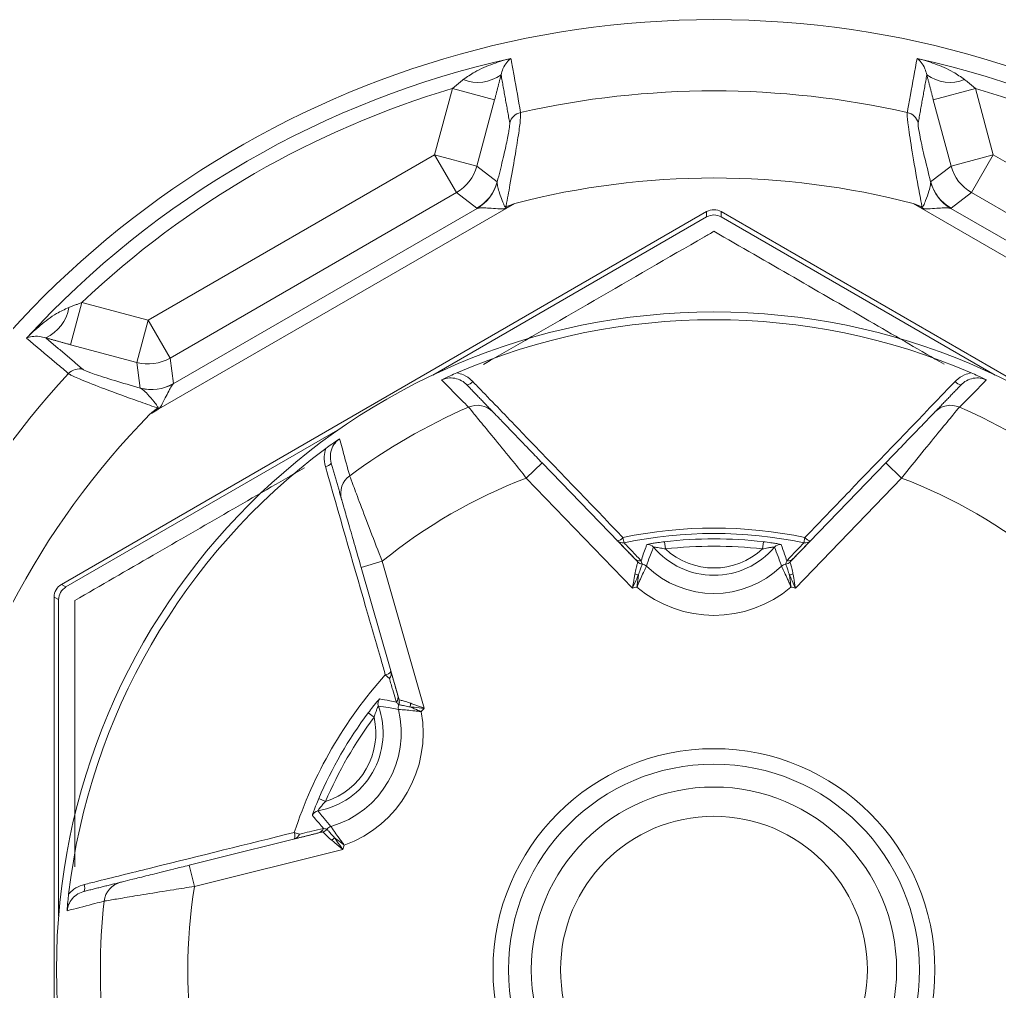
# Model space of a CAD drawing. Extents: x 16.7 to 113.1, y 4.5 to 84.5.
# Drawn here: x 106.497 to 107.168, y 35.192 to 35.856 of the extents above; entities that cross this region are included whole.
import ezdxf

# ---------------------------------------------------------------- set-up
doc = ezdxf.new("R2010")
doc.units = 0
doc.header["$MEASUREMENT"] = 0
doc.linetypes.add('SLD-SOLID', pattern=[0])
doc.layers.add('OBJECT', color=7, linetype='CONTINUOUS')

msp = doc.modelspace()

# ---------------------------------------------------------------- linework, layer by layer
at = {"layer": 'OBJECT', "linetype": 'SLD-SOLID', "lineweight": 15}
for p, q in [((106.7815, 35.76405), (106.79363, 35.80932)), ((106.82257, 35.80157), (106.79363, 35.80932)), ((107.15176, 35.80932), (107.12282, 35.80157)), ((107.15176, 35.80932), (107.16389, 35.76405)), ((106.82257, 35.80157), (106.81044, 35.7563)), ((107.13495, 35.7563), (107.12282, 35.80157)), ((106.7815, 35.76405), (106.58542, 35.65084)), ((106.81044, 35.7563), (106.7815, 35.76405)), ((106.79648, 35.73811), (106.7815, 35.76405)), ((107.16389, 35.76405), (107.13495, 35.7563)), ((107.16389, 35.76405), (107.14891, 35.73811)), ((107.35997, 35.65084), (107.16389, 35.76405)), ((106.81044, 35.7563), (106.82441, 35.74558)), ((107.12097, 35.74558), (107.13495, 35.7563)), ((106.6004, 35.6249), (106.79648, 35.73811)), ((106.81045, 35.72738), (106.79648, 35.73811)), ((107.14891, 35.73811), (107.13493, 35.72738)), ((107.14891, 35.73811), (107.34499, 35.6249)), ((106.83633, 35.7307), (106.58689, 35.58668)), ((107.3585, 35.58668), (107.10906, 35.7307)), ((106.96769, 35.7251), (106.52605, 35.47012)), ((106.60267, 35.60733), (106.81056, 35.72735)), ((106.83029, 35.72838), (106.83063, 35.72761)), ((106.96769, 35.72148), (106.96769, 35.7251)), ((107.41934, 35.47012), (106.97769, 35.7251)), ((106.97769, 35.7251), (106.97769, 35.72148)), ((107.11475, 35.72761), (107.1151, 35.72838)), ((107.13483, 35.72735), (107.34271, 35.60733)), ((106.96769, 35.72148), (106.78024, 35.61325)), ((107.16515, 35.61325), (106.97769, 35.72148)), ((106.54015, 35.66297), (106.53239, 35.63404)), ((106.54015, 35.66297), (106.58542, 35.65084)), ((106.58542, 35.65084), (106.57766, 35.62191)), ((106.58542, 35.65084), (106.6004, 35.6249)), ((106.57766, 35.62191), (106.53239, 35.63404)), ((106.57996, 35.60444), (106.57766, 35.62191)), ((106.6004, 35.6249), (106.6027, 35.60744)), ((106.59241, 35.59007), (106.59192, 35.59076)), ((106.71665, 35.57654), (106.52919, 35.46831)), ((106.84427, 35.54284), (106.85506, 35.55326)), ((106.85506, 35.55326), (106.92053, 35.48547)), ((107.02486, 35.48547), (107.09032, 35.55326)), ((107.10111, 35.54284), (107.09032, 35.55326)), ((106.91694, 35.4676), (106.84427, 35.54284)), ((107.10111, 35.54284), (107.02845, 35.4676)), ((106.91117, 35.49854), (106.91041, 35.50216)), ((107.03422, 35.49854), (107.03498, 35.50216)), ((106.93884, 35.49928), (106.93941, 35.49432)), ((107.00598, 35.49432), (107.00655, 35.49928)), ((106.7456, 35.48588), (106.73118, 35.48174)), ((106.75716, 35.39115), (106.73118, 35.48174)), ((106.7456, 35.48588), (106.77444, 35.38533)), ((106.52605, 35.47012), (106.52919, 35.46831)), ((106.52105, 35.46146), (106.52105, 34.9515)), ((106.52419, 35.45965), (106.52105, 35.46146)), ((106.52419, 35.45965), (106.52419, 35.24319)), ((106.75052, 35.40579), (106.74777, 35.40826)), ((106.74006, 35.37922), (106.73605, 35.3822)), ((106.70219, 35.32356), (106.70677, 35.32158)), ((106.61355, 35.278), (106.705, 35.3008)), ((106.689, 35.29923), (106.68548, 35.30038)), ((106.71868, 35.28875), (106.61718, 35.26345)), ((106.61718, 35.26345), (106.61355, 35.278))]:
    msp.add_line(p, q, dxfattribs=at)
for radius in [0.45, 0.15121, 0.14061, 0.125, 0.105]:
    msp.add_circle((106.97269, 35.20648), radius, dxfattribs=at)
for centre, radius, start, end in [((106.97269, 35.20648), 0.65, 24.58225, 155.41775), ((106.97269, 35.20648), 0.6388, 102.56667, 137.43333), ((106.97269, 35.20648), 0.6388, 42.56667, 77.43333), ((106.8111, 35.84091), 0.02735, 248.62772, 305.51422), ((107.13429, 35.84091), 0.02735, 234.48578, 291.37228), ((106.97269, 35.20648), 0.62887, 106.54312, 133.45688), ((106.97269, 35.20648), 0.60122, 77.28552, 102.71448), ((106.97269, 35.20648), 0.62887, 46.54312, 73.45688), ((106.84255, 35.78319), 0.01, 102.58341, 164.55168), ((107.10284, 35.78319), 0.01, 15.44832, 77.41659), ((106.78143, 35.76411), 0.03004, 300.06722, 344.93278), ((107.16396, 35.76411), 0.03004, 195.06722, 239.93278), ((106.7954, 35.75339), 0.03004, 300.06722, 344.93278), ((106.79544, 35.75327), 0.03001, 300.2599, 344.63899), ((106.97269, 35.20648), 0.54166, 75.41895, 104.58105), ((107.14999, 35.75339), 0.03004, 195.06722, 239.93278), ((107.14995, 35.75327), 0.03001, 195.36101, 239.7401), ((106.50406, 35.66364), 0.02735, 294.48578, 351.37228), ((106.97269, 35.20648), 0.44471, 66.67677, 113.32323), ((106.58541, 35.65094), 0.03004, 255.06722, 299.93278), ((106.53832, 35.60754), 0.01, 75.44832, 137.41659), ((106.97269, 35.20648), 0.60122, 137.28552, 167.96978), ((106.80311, 35.61218), 0.00554, 274.12493, 324.0912), ((107.14228, 35.61218), 0.00554, 215.9088, 265.87507), ((106.58771, 35.63347), 0.03004, 255.06722, 299.93278), ((106.58778, 35.63338), 0.03001, 255.36101, 299.7401), ((106.97269, 35.20648), 0.41996, 113.58269, 126.41731), ((106.81069, 35.57765), 0.01498, 44.02471, 113.67107), ((107.1347, 35.57765), 0.01498, 66.32893, 135.97529), ((106.97269, 35.20648), 0.41996, 53.58269, 66.41731), ((106.97269, 35.20648), 0.54166, 135.41895, 169.67665), ((106.97269, 35.20648), 0.44471, 126.67677, 173.32323), ((106.70614, 35.55619), 0.00554, 275.9088, 325.87507), ((106.73225, 35.53236), 0.01498, 126.32893, 195.97529), ((106.97269, 35.20648), 0.36005, 110.89628, 129.10372), ((106.97269, 35.20648), 0.36005, 50.89628, 69.10372), ((106.97269, 35.20648), 0.30217, 78.10411, 101.89589), ((106.90595, 35.50548), 0.00556, 276.1512, 323.32291), ((106.97269, 35.20648), 0.29847, 78.10411, 101.89589), ((106.97269, 35.20648), 0.29476, 83.40402, 96.59598), ((107.03944, 35.50548), 0.00556, 216.67709, 263.8488), ((106.91013, 35.50343), 0.00499, 224.00837, 281.95064), ((106.9275, 35.49234), 0.005, 40.12167, 98.94213), ((106.97269, 35.53038), 0.05407, 220.07984, 319.92016), ((106.97269, 35.20648), 0.28976, 83.40402, 96.59598), ((107.01789, 35.49234), 0.005, 81.05787, 139.87833), ((107.03525, 35.50343), 0.00499, 258.04936, 315.99163), ((106.97269, 35.53038), 0.04907, 227.29364, 312.70636), ((106.92197, 35.49117), 0.00499, 224.00802, 280.15907), ((106.92412, 35.48893), 0.00499, 224.00637, 263.69864), ((106.92414, 35.48892), 0.005, 224.03535, 263.45691), ((106.923, 35.47898), 0.005, 46.0035, 83.4663), ((106.97269, 35.53038), 0.06649, 225.96574, 314.03426), ((107.02239, 35.47898), 0.005, 96.5337, 133.9965), ((107.02127, 35.48893), 0.00499, 276.30136, 315.99363), ((107.02125, 35.48892), 0.005, 276.54309, 315.96465), ((107.02342, 35.49117), 0.00499, 259.84093, 315.99198), ((106.92289, 35.48659), 0.0102, 245.2977, 259.53069), ((107.0225, 35.48659), 0.0102, 280.46931, 294.7023), ((106.97269, 35.20648), 0.26701, 101.38304, 102.05346), ((106.97269, 35.53038), 0.08148, 229.70358, 310.29642), ((106.97269, 35.20648), 0.26701, 77.94654, 78.61696), ((106.97269, 35.20648), 0.30217, 138.10411, 161.89589), ((106.74712, 35.41379), 0.00556, 276.67709, 323.8488), ((106.74681, 35.40913), 0.00499, 318.04936, 15.99163), ((106.75151, 35.39275), 0.00499, 319.84093, 15.99198), ((106.74773, 35.38855), 0.005, 141.05787, 199.87833), ((106.76155, 35.38577), 0.005, 156.5337, 193.9965), ((106.75237, 35.38978), 0.00499, 336.30136, 15.99363), ((106.75237, 35.38975), 0.005, 336.54309, 15.96465), ((106.75501, 35.38967), 0.0102, 340.46931, 354.7023), ((106.69219, 35.36843), 0.05407, 280.07984, 19.92016), ((106.97269, 35.20648), 0.29476, 143.40402, 156.59598), ((106.69219, 35.36843), 0.06649, 285.96574, 14.03426), ((106.69219, 35.36843), 0.08148, 289.70358, 10.29642), ((106.97269, 35.20648), 0.26701, 137.94654, 138.61696), ((106.69219, 35.36843), 0.04907, 287.29364, 12.70636), ((106.97269, 35.20648), 0.28976, 143.40402, 156.59598), ((106.70253, 35.31027), 0.005, 100.12167, 158.94213), ((106.68037, 35.29818), 0.00556, 336.1512, 23.32291), ((106.70078, 35.3049), 0.00499, 284.00802, 340.15907), ((106.70379, 35.30564), 0.00499, 284.00637, 323.69864), ((106.70381, 35.30565), 0.005, 284.03535, 323.45691), ((106.71185, 35.29969), 0.005, 106.0035, 143.4663), ((106.68425, 35.30078), 0.00499, 284.00837, 341.95064), ((106.70521, 35.3034), 0.0102, 305.2977, 319.53069), ((106.97269, 35.20648), 0.26701, 161.38304, 162.05346), ((106.53656, 35.26246), 0.00554, 334.12493, 24.0912), ((106.57025, 35.25177), 0.01498, 104.02471, 173.67107), ((106.97269, 35.20648), 0.36005, 170.89628, 189.10372), ((106.97269, 35.20648), 0.41996, 173.58269, 186.41731)]:
    msp.add_arc(centre, radius, start, end, dxfattribs=at)
for centre, major_axis in [((106.97269, 35.71644), (0, 0.01)), ((106.97269, 35.71282), (0, 0.01)), ((106.53105, 35.46146), (-0.00866, 0.005)), ((106.53419, 35.45965), (-0.00866, 0.005))]:
    msp.add_ellipse(centre, major_axis=major_axis, ratio=0.999949, start_param=5.759609, end_param=6.806762, dxfattribs=at)
for points, knots in [([(106.80113, 35.81544), (106.8037, 35.81724), (106.81008, 35.82171), (106.82113, 35.82625), (106.82955, 35.82891), (106.83363, 35.82996), (106.83371, 35.82998)], [0, 0, 0, 0, 0.259143, 0.645711, 0.993122, 1, 1, 1, 1]), ([(106.83371, 35.82998), (106.83369, 35.82996), (106.83271, 35.82921), (106.83078, 35.82723), (106.82841, 35.82383), (106.82739, 35.82012), (106.82698, 35.81865)], [0, 0, 0, 0, 0.007057, 0.3586, 0.74584, 1, 1, 1, 1]), ([(106.83371, 35.82998), (106.83385, 35.82918), (106.83457, 35.82517), (106.83679, 35.81283), (106.83887, 35.80129), (106.84037, 35.79295)], [0, 0, 0, 0, 0.064852, 0.324258, 1, 1, 1, 1]), ([(107.10502, 35.79295), (107.10516, 35.79375), (107.10588, 35.79776), (107.1081, 35.8101), (107.11018, 35.82164), (107.11168, 35.82998)], [0, 0, 0, 0, 0.064852, 0.324258, 1, 1, 1, 1]), ([(107.1184, 35.81865), (107.118, 35.82012), (107.11698, 35.82383), (107.1146, 35.82723), (107.11268, 35.82921), (107.1117, 35.82996), (107.11168, 35.82998)], [0, 0, 0, 0, 0.25416, 0.6414, 0.992943, 1, 1, 1, 1]), ([(107.11168, 35.82998), (107.11176, 35.82996), (107.11584, 35.82891), (107.12425, 35.82625), (107.1353, 35.82171), (107.14169, 35.81724), (107.14425, 35.81544)], [0, 0, 0, 0, 0.006878, 0.354289, 0.740857, 1, 1, 1, 1]), ([(106.84037, 35.79295), (106.84039, 35.79162), (106.84042, 35.78897), (106.83894, 35.77788), (106.83648, 35.76256), (106.83348, 35.74551), (106.83128, 35.73366), (106.83033, 35.72863), (106.83029, 35.72838)], [0, 0, 0, 0, 0.20087, 0.40002, 0.605987, 0.832568, 0.991709, 1, 1, 1, 1]), ([(107.1151, 35.72838), (107.11505, 35.72863), (107.11418, 35.73323), (107.11174, 35.74641), (107.10824, 35.76633), (107.1056, 35.78364), (107.10485, 35.79113), (107.10498, 35.79259), (107.10502, 35.79295)], [0, 0, 0, 0, 0.008302, 0.1535201, 0.4388254, 0.6982845, 0.9237909, 1, 1, 1, 1]), ([(106.82441, 35.74558), (106.82567, 35.75058), (106.82817, 35.76057), (106.83099, 35.77306), (106.83283, 35.78249), (106.83288, 35.78473), (106.83291, 35.78586)], [0, 0, 0, 0, 0.255736, 0.511069, 0.755325, 1, 1, 1, 1]), ([(107.11248, 35.78586), (107.11246, 35.78555), (107.11237, 35.78433), (107.11336, 35.77793), (107.11638, 35.76396), (107.11946, 35.75165), (107.12097, 35.74558)], [0, 0, 0, 0, 0.092743, 0.368056, 0.688408, 1, 1, 1, 1]), ([(106.82438, 35.74532), (106.82438, 35.74474), (106.82439, 35.74329), (106.82524, 35.73987), (106.82672, 35.73532), (106.82836, 35.73138), (106.82929, 35.72888), (106.82981, 35.72829), (106.82992, 35.72822), (106.83, 35.7282), (106.83007, 35.72821), (106.83015, 35.72824), (106.83023, 35.72831), (106.83027, 35.72836), (106.83029, 35.72838)], [0, 0, 0, 0, 0.153502, 0.380166, 0.626293, 0.875654, 0.967797, 0.976809, 0.980954, 0.984134, 0.9874, 0.990544, 0.996552, 1, 1, 1, 1]), ([(107.1151, 35.72838), (107.11513, 35.72834), (107.11518, 35.72828), (107.11527, 35.72822), (107.11535, 35.7282), (107.11544, 35.72821), (107.11556, 35.72827), (107.11584, 35.72859), (107.11656, 35.73006), (107.11804, 35.73375), (107.11985, 35.73877), (107.12098, 35.74306), (107.121, 35.74471), (107.12101, 35.74532)], [0, 0, 0, 0, 0.006251, 0.010873, 0.014164, 0.017464, 0.021803, 0.032032, 0.073944, 0.240397, 0.569572, 0.838891, 1, 1, 1, 1]), ([(106.83029, 35.72838), (106.83186, 35.72899), (106.83387, 35.72976), (106.83588, 35.73053), (106.83633, 35.7307)], [0, 0, 0, 0, 0.779301, 1, 1, 1, 1]), ([(106.83633, 35.7307), (106.83598, 35.73051), (106.83408, 35.72948), (106.83218, 35.72845), (106.83063, 35.72761)], [0, 0, 0, 0, 0.186026, 1, 1, 1, 1]), ([(107.10906, 35.7307), (107.1095, 35.73053), (107.11152, 35.72976), (107.11353, 35.72899), (107.1151, 35.72838)], [0, 0, 0, 0, 0.220699, 1, 1, 1, 1]), ([(107.11475, 35.72761), (107.11321, 35.72845), (107.11131, 35.72948), (107.10941, 35.73051), (107.10906, 35.7307)], [0, 0, 0, 0, 0.813974, 1, 1, 1, 1]), ([(106.83063, 35.72761), (106.83049, 35.72753), (106.83021, 35.72739), (106.82966, 35.72719), (106.82833, 35.72693), (106.82508, 35.72709), (106.82037, 35.72742), (106.81547, 35.72767), (106.81197, 35.72765), (106.81095, 35.72743), (106.81056, 35.72735)], [0, 0, 0, 0, 0.020895, 0.038908, 0.075404, 0.191564, 0.449116, 0.682572, 0.877716, 1, 1, 1, 1]), ([(107.13483, 35.72735), (107.13443, 35.72743), (107.13342, 35.72765), (107.12992, 35.72767), (107.12501, 35.72742), (107.1203, 35.72709), (107.11706, 35.72693), (107.11573, 35.72719), (107.11517, 35.72739), (107.1149, 35.72753), (107.11475, 35.72761)], [0, 0, 0, 0, 0.122284, 0.317428, 0.550884, 0.808436, 0.924596, 0.961092, 0.979105, 1, 1, 1, 1]), ([(106.97269, 35.71166), (106.9705, 35.7104), (106.91848, 35.68036), (106.86557, 35.64981), (106.81488, 35.62055)], [0, 0, 0, 0, 0.042146, 1, 1, 1, 1]), ([(107.13014, 35.62076), (107.1141, 35.63002), (107.06122, 35.66055), (107.00904, 35.69068), (106.97269, 35.71166)], [0, 0, 0, 0, 0.303448, 1, 1, 1, 1]), ([(106.50222, 35.63859), (106.50228, 35.63865), (106.50523, 35.64166), (106.51173, 35.64762), (106.52119, 35.65492), (106.52826, 35.65821), (106.53109, 35.65954)], [0, 0, 0, 0, 0.006878, 0.354289, 0.740857, 1, 1, 1, 1]), ([(106.51539, 35.63875), (106.51392, 35.63914), (106.5102, 35.64011), (106.50606, 35.63975), (106.50338, 35.63907), (106.50225, 35.6386), (106.50222, 35.63859)], [0, 0, 0, 0, 0.25416, 0.6414, 0.992943, 1, 1, 1, 1]), ([(106.53095, 35.61431), (106.53033, 35.61484), (106.52723, 35.61746), (106.51765, 35.62556), (106.50869, 35.63312), (106.50222, 35.63859)], [0, 0, 0, 0, 0.064852, 0.324258, 1, 1, 1, 1]), ([(106.54083, 35.61723), (106.54109, 35.61705), (106.5421, 35.61637), (106.54813, 35.61403), (106.56174, 35.60966), (106.57395, 35.60616), (106.57996, 35.60444)], [0, 0, 0, 0, 0.092743, 0.368056, 0.688408, 1, 1, 1, 1]), ([(106.59192, 35.59076), (106.59168, 35.59084), (106.58726, 35.59239), (106.57463, 35.59686), (106.55563, 35.60379), (106.53931, 35.61016), (106.53245, 35.61325), (106.53125, 35.6141), (106.53095, 35.61431)], [0, 0, 0, 0, 0.008302, 0.15352, 0.438825, 0.698284, 0.923791, 1, 1, 1, 1]), ([(106.78626, 35.61001), (106.7863, 35.61003), (106.78813, 35.61095), (106.79143, 35.61256), (106.79508, 35.61417), (106.79662, 35.61485)], [0, 0, 0, 0, 0.012918, 0.582056, 1, 1, 1, 1]), ([(106.80351, 35.60665), (106.80331, 35.60684), (106.80195, 35.60821), (106.79894, 35.61022), (106.79414, 35.61153), (106.78974, 35.61136), (106.78724, 35.61039), (106.78626, 35.61001)], [0, 0, 0, 0, 0.04523, 0.320614, 0.582247, 0.835519, 1, 1, 1, 1]), ([(106.80468, 35.59137), (106.80428, 35.59177), (106.80231, 35.59376), (106.79615, 35.59999), (106.79042, 35.60579), (106.78626, 35.61001)], [0, 0, 0, 0, 0.063926, 0.319628, 1, 1, 1, 1]), ([(106.79662, 35.61485), (106.79821, 35.61444), (106.80197, 35.61345), (106.80552, 35.611), (106.80734, 35.60918), (106.8076, 35.60893)], [0, 0, 0, 0, 0.383644, 0.913365, 1, 1, 1, 1]), ([(106.8076, 35.60893), (106.80984, 35.6066), (106.82106, 35.59495), (106.85529, 35.55943), (106.88735, 35.52612), (106.91041, 35.50216)], [0, 0, 0, 0, 0.0656031, 0.3280158, 1, 1, 1, 1]), ([(107.03498, 35.50216), (107.03723, 35.50451), (107.0485, 35.51622), (107.08281, 35.55186), (107.11479, 35.58506), (107.13779, 35.60893)], [0, 0, 0, 0, 0.065603, 0.328016, 1, 1, 1, 1]), ([(107.13779, 35.60893), (107.13805, 35.60918), (107.13986, 35.611), (107.14342, 35.61345), (107.14718, 35.61444), (107.14876, 35.61485)], [0, 0, 0, 0, 0.086635, 0.616356, 1, 1, 1, 1]), ([(107.15913, 35.61001), (107.15879, 35.60967), (107.15688, 35.60773), (107.15076, 35.60153), (107.14495, 35.59565), (107.14071, 35.59137)], [0, 0, 0, 0, 0.056184, 0.311886, 1, 1, 1, 1]), ([(107.15913, 35.61001), (107.15815, 35.61039), (107.15565, 35.61136), (107.15125, 35.61153), (107.14645, 35.61022), (107.14344, 35.60821), (107.14207, 35.60684), (107.14188, 35.60665)], [0, 0, 0, 0, 0.1644813, 0.4177532, 0.6793858, 0.9547699, 1, 1, 1, 1]), ([(107.14876, 35.61485), (107.15031, 35.61417), (107.15395, 35.61256), (107.15726, 35.61095), (107.15909, 35.61003), (107.15913, 35.61001)], [0, 0, 0, 0, 0.4179439, 0.9870817, 1, 1, 1, 1]), ([(106.59192, 35.59076), (106.59196, 35.59076), (106.59204, 35.59078), (106.59214, 35.59083), (106.5922, 35.59089), (106.59223, 35.59096), (106.59224, 35.5911), (106.59211, 35.59151), (106.59119, 35.59286), (106.58874, 35.59599), (106.5853, 35.60006), (106.58215, 35.60319), (106.58073, 35.60403), (106.5802, 35.60435)], [0, 0, 0, 0, 0.006251, 0.010873, 0.014164, 0.017464, 0.021803, 0.032032, 0.073944, 0.240397, 0.569572, 0.838891, 1, 1, 1, 1]), ([(106.60267, 35.60733), (106.6024, 35.60703), (106.60171, 35.60626), (106.59995, 35.60323), (106.59771, 35.59886), (106.59564, 35.59462), (106.59415, 35.59173), (106.59327, 35.59071), (106.59281, 35.59033), (106.59255, 35.59016), (106.59241, 35.59007)], [0, 0, 0, 0, 0.122284, 0.317428, 0.550884, 0.808436, 0.924596, 0.961092, 0.979105, 1, 1, 1, 1]), ([(106.58689, 35.58668), (106.58726, 35.58698), (106.58893, 35.58835), (106.59061, 35.5897), (106.59192, 35.59076)], [0, 0, 0, 0, 0.220699, 1, 1, 1, 1]), ([(106.59241, 35.59007), (106.59091, 35.58915), (106.58907, 35.58802), (106.58723, 35.58689), (106.58689, 35.58668)], [0, 0, 0, 0, 0.813974, 1, 1, 1, 1]), ([(106.84427, 35.54284), (106.84124, 35.54663), (106.83392, 35.55575), (106.82305, 35.56911), (106.81336, 35.58089), (106.80656, 35.58911), (106.80531, 35.59061), (106.80468, 35.59137)], [0, 0, 0, 0, 0.156463, 0.377207, 0.586936, 0.792743, 1, 1, 1, 1]), ([(107.14071, 35.59137), (107.1406, 35.59124), (107.14013, 35.59067), (107.13666, 35.58649), (107.12777, 35.57573), (107.11526, 35.56045), (107.10581, 35.54869), (107.10111, 35.54284)], [0, 0, 0, 0, 0.06206, 0.280895, 0.514816, 0.758819, 1, 1, 1, 1]), ([(106.82146, 35.58806), (106.82199, 35.58752), (106.82304, 35.58643), (106.82877, 35.5805), (106.83694, 35.57203), (106.84618, 35.56247), (106.85245, 35.55597), (106.85506, 35.55326)], [0, 0, 0, 0, 0.2041742, 0.4081358, 0.6178978, 0.8408813, 1, 1, 1, 1]), ([(107.09032, 35.55326), (107.09436, 35.55744), (107.10243, 35.5658), (107.11302, 35.57677), (107.12052, 35.58453), (107.12344, 35.58756), (107.12384, 35.58797), (107.12393, 35.58806)], [0, 0, 0, 0, 0.2449651, 0.4903746, 0.7230338, 0.9389234, 1, 1, 1, 1]), ([(106.70707, 35.56314), (106.70843, 35.56414), (106.71165, 35.56649), (106.7147, 35.56855), (106.7164, 35.56968), (106.71644, 35.5697)], [0, 0, 0, 0, 0.417944, 0.987082, 1, 1, 1, 1]), ([(106.71644, 35.5697), (106.71566, 35.56908), (106.71352, 35.56736), (106.71107, 35.56345), (106.70977, 35.55824), (106.71041, 35.55481), (106.71073, 35.55308)], [0, 0, 0, 0, 0.1564763, 0.4280386, 0.7126331, 1, 1, 1, 1]), ([(106.71644, 35.5697), (106.71657, 35.56923), (106.71729, 35.56662), (106.7196, 35.55822), (106.72178, 35.55024), (106.72338, 35.54443)], [0, 0, 0, 0, 0.056184, 0.311886, 1, 1, 1, 1]), ([(106.70671, 35.55068), (106.70626, 35.55298), (106.70543, 35.55715), (106.70656, 35.56129), (106.70707, 35.56314)], [0, 0, 0, 0, 0.552199, 1, 1, 1, 1]), ([(106.69246, 35.54987), (106.6578, 35.52986), (106.60501, 35.49938), (106.55304, 35.46938), (106.53519, 35.45907)], [0, 0, 0, 0, 0.656517, 1, 1, 1, 1]), ([(106.74777, 35.40826), (106.74687, 35.41139), (106.74236, 35.427), (106.72864, 35.47453), (106.71589, 35.51883), (106.70671, 35.55068)], [0, 0, 0, 0, 0.0656029, 0.3280162, 1, 1, 1, 1]), ([(106.72338, 35.54443), (106.72343, 35.54428), (106.72369, 35.54358), (106.72557, 35.53848), (106.73045, 35.5254), (106.73743, 35.50693), (106.74289, 35.49287), (106.7456, 35.48588)], [0, 0, 0, 0, 0.06206, 0.280895, 0.514816, 0.758819, 1, 1, 1, 1]), ([(106.73118, 35.48174), (106.72958, 35.48732), (106.72638, 35.49849), (106.72218, 35.51315), (106.7192, 35.52353), (106.71804, 35.52757), (106.71789, 35.52812), (106.71785, 35.52824)], [0, 0, 0, 0, 0.244965, 0.490375, 0.723034, 0.938923, 1, 1, 1, 1]), ([(106.91117, 35.49854), (106.91126, 35.49844), (106.91173, 35.49795), (106.91371, 35.49586), (106.9175, 35.49189), (106.92094, 35.48826), (106.92285, 35.48625)], [0, 0, 0, 0, 0.024416, 0.122079, 0.512732, 1, 1, 1, 1]), ([(106.92285, 35.48625), (106.92333, 35.48773), (106.92434, 35.49079), (106.92565, 35.49447), (106.92648, 35.49667), (106.92672, 35.49729)], [0, 0, 0, 0, 0.401816, 0.831187, 1, 1, 1, 1]), ([(106.93132, 35.49557), (106.93107, 35.49497), (106.9302, 35.49285), (106.92852, 35.48852), (106.92724, 35.48478), (106.92648, 35.48258)], [0, 0, 0, 0, 0.139147, 0.493066, 1, 1, 1, 1]), ([(106.93884, 35.49928), (106.93727, 35.49909), (106.93453, 35.49875), (106.93107, 35.49822), (106.92868, 35.49779), (106.92707, 35.49745), (106.92683, 35.49734), (106.92672, 35.49729)], [0, 0, 0, 0, 0.273331, 0.47686, 0.65651, 0.828448, 1, 1, 1, 1]), ([(106.93132, 35.49557), (106.93136, 35.49558), (106.93142, 35.4956), (106.93182, 35.49559), (106.93257, 35.49554), (106.93415, 35.49533), (106.93648, 35.49495), (106.93831, 35.49455), (106.93941, 35.49432)], [0, 0, 0, 0, 0.118661, 0.142604, 0.293282, 0.465512, 0.680632, 1, 1, 1, 1]), ([(107.00598, 35.49432), (107.00717, 35.49457), (107.00916, 35.495), (107.01153, 35.49537), (107.01277, 35.49552), (107.01351, 35.49559), (107.01388, 35.4956), (107.01404, 35.49559), (107.01406, 35.49558), (107.01407, 35.49557)], [0, 0, 0, 0, 0.34673, 0.581129, 0.720204, 0.790705, 0.905611, 0.953256, 1, 1, 1, 1]), ([(107.01867, 35.49729), (107.01865, 35.4973), (107.01858, 35.49736), (107.01766, 35.4976), (107.01515, 35.49808), (107.01128, 35.4987), (107.00827, 35.49907), (107.00655, 35.49928)], [0, 0, 0, 0, 0.056803, 0.249162, 0.475339, 0.701406, 1, 1, 1, 1]), ([(107.01891, 35.48258), (107.01869, 35.48324), (107.01794, 35.48545), (107.01639, 35.48979), (107.01492, 35.49344), (107.01407, 35.49557)], [0, 0, 0, 0, 0.153014, 0.506934, 1, 1, 1, 1]), ([(107.01867, 35.49729), (107.01949, 35.49509), (107.02085, 35.49141), (107.02205, 35.48773), (107.02254, 35.48625)], [0, 0, 0, 0, 0.598184, 1, 1, 1, 1]), ([(107.02254, 35.48625), (107.02263, 35.48636), (107.02311, 35.48686), (107.02513, 35.48898), (107.02894, 35.49299), (107.03233, 35.49656), (107.03422, 35.49854)], [0, 0, 0, 0, 0.0244158, 0.1220791, 0.5127323, 1, 1, 1, 1]), ([(106.92053, 35.48547), (106.92026, 35.48575), (106.91943, 35.48661), (106.9188, 35.48726), (106.91838, 35.4877)], [0, 0, 0, 0, 0.323173, 1, 1, 1, 1]), ([(106.91862, 35.47732), (106.91868, 35.4776), (106.919, 35.47934), (106.91964, 35.4821), (106.92035, 35.48477), (106.92048, 35.48522), (106.92054, 35.48544)], [0, 0, 0, 0, 0.062329, 0.390489, 0.697879, 1, 1, 1, 1]), ([(106.92648, 35.48258), (106.92641, 35.48245), (106.92627, 35.48216), (106.92545, 35.4805), (106.92415, 35.47774), (106.92265, 35.47447), (106.9213, 35.47136), (106.92061, 35.46972), (106.92029, 35.46896), (106.92015, 35.4686), (106.92008, 35.46845), (106.92004, 35.46835), (106.92002, 35.46829), (106.91999, 35.46823)], [0, 0, 0, 0, 0.161606, 0.358973, 0.496159, 0.744757, 0.880349, 0.942195, 0.971861, 0.986271, 0.991469, 0.992933, 1, 1, 1, 1]), ([(106.92357, 35.48395), (106.92349, 35.48375), (106.92334, 35.48335), (106.92247, 35.48095), (106.92161, 35.47843), (106.92111, 35.47681), (106.92103, 35.47656)], [0, 0, 0, 0, 0.3038357, 0.6119805, 0.9384727, 1, 1, 1, 1]), ([(106.92285, 35.48625), (106.92288, 35.48615), (106.92302, 35.48562), (106.92324, 35.48488), (106.92349, 35.48419), (106.92357, 35.48398)], [0, 0, 0, 0, 0.149392, 0.746961, 1, 1, 1, 1]), ([(107.02539, 35.46823), (107.02537, 35.46829), (107.02534, 35.46835), (107.0253, 35.46845), (107.02524, 35.4686), (107.02509, 35.46896), (107.02477, 35.46972), (107.02408, 35.47136), (107.02273, 35.47447), (107.02124, 35.47774), (107.01993, 35.4805), (107.01912, 35.48216), (107.01898, 35.48245), (107.01891, 35.48258)], [0, 0, 0, 0, 0.007067, 0.008531, 0.013729, 0.028139, 0.057805, 0.119651, 0.255243, 0.503841, 0.641027, 0.838394, 1, 1, 1, 1]), ([(107.02182, 35.48398), (107.02205, 35.48465), (107.02233, 35.48545), (107.02251, 35.48615), (107.02254, 35.48625)], [0, 0, 0, 0, 0.849802, 1, 1, 1, 1]), ([(107.02435, 35.47656), (107.02427, 35.47681), (107.02378, 35.47842), (107.02292, 35.48095), (107.02204, 35.48335), (107.02189, 35.48375), (107.02182, 35.48395)], [0, 0, 0, 0, 0.061214, 0.387729, 0.695884, 1, 1, 1, 1]), ([(107.02484, 35.48544), (107.02491, 35.48522), (107.02504, 35.48477), (107.02575, 35.4821), (107.02639, 35.47934), (107.02671, 35.4776), (107.02676, 35.47732)], [0, 0, 0, 0, 0.3024, 0.609801, 0.937989, 1, 1, 1, 1]), ([(107.02701, 35.4877), (107.02692, 35.48761), (107.02631, 35.48698), (107.02552, 35.48616), (107.02486, 35.48547)], [0, 0, 0, 0, 0.150177, 1, 1, 1, 1]), ([(106.91694, 35.4676), (106.91695, 35.46766), (106.91734, 35.46999), (106.91792, 35.47339), (106.91846, 35.47639), (106.91862, 35.47732)], [0, 0, 0, 0, 0.018319, 0.693907, 1, 1, 1, 1]), ([(106.92103, 35.47656), (106.92064, 35.4757), (106.91937, 35.47294), (106.91794, 35.4698), (106.91696, 35.46766), (106.91694, 35.4676)], [0, 0, 0, 0, 0.30583, 0.981652, 1, 1, 1, 1]), ([(106.91999, 35.46823), (106.92, 35.46829), (106.92001, 35.46836), (106.92002, 35.46847), (106.92004, 35.46864), (106.92009, 35.46903), (106.92018, 35.46987), (106.92039, 35.47162), (106.92069, 35.47401), (106.92093, 35.47575), (106.92103, 35.47656)], [0, 0, 0, 0, 0.018932, 0.022858, 0.037927, 0.07758, 0.158734, 0.325928, 0.684828, 1, 1, 1, 1]), ([(107.02435, 35.47656), (107.02446, 35.47575), (107.02469, 35.47401), (107.02499, 35.47162), (107.0252, 35.46987), (107.0253, 35.46903), (107.02535, 35.46864), (107.02537, 35.46847), (107.02538, 35.46836), (107.02539, 35.46829), (107.02539, 35.46823)], [0, 0, 0, 0, 0.3151724, 0.6740716, 0.8412663, 0.9224201, 0.9620733, 0.9771424, 0.9810685, 1, 1, 1, 1]), ([(107.02845, 35.4676), (107.02843, 35.46766), (107.02745, 35.4698), (107.02602, 35.47294), (107.02475, 35.4757), (107.02435, 35.47656)], [0, 0, 0, 0, 0.018348, 0.69417, 1, 1, 1, 1]), ([(107.02676, 35.47732), (107.02693, 35.47639), (107.02747, 35.47339), (107.02805, 35.46999), (107.02844, 35.46766), (107.02845, 35.4676)], [0, 0, 0, 0, 0.306093, 0.981681, 1, 1, 1, 1]), ([(106.53519, 35.45907), (106.53519, 35.41745), (106.53519, 35.35704), (106.53519, 35.29582), (106.53519, 35.27679)], [0, 0, 0, 0, 0.68906, 1, 1, 1, 1]), ([(106.75532, 35.38953), (106.75528, 35.38967), (106.75509, 35.39033), (106.75426, 35.39314), (106.75269, 35.39844), (106.7513, 35.40317), (106.75052, 35.40579)], [0, 0, 0, 0, 0.0244158, 0.1220791, 0.5127323, 1, 1, 1, 1]), ([(106.75631, 35.39413), (106.75634, 35.394), (106.75658, 35.39316), (106.7569, 35.39207), (106.75716, 35.39115)], [0, 0, 0, 0, 0.150177, 1, 1, 1, 1]), ([(106.74384, 35.3917), (106.74381, 35.39169), (106.74373, 35.39166), (106.74305, 35.39098), (106.74139, 35.38905), (106.73892, 35.38601), (106.73709, 35.38358), (106.73605, 35.3822)], [0, 0, 0, 0, 0.056803, 0.249162, 0.475339, 0.701406, 1, 1, 1, 1]), ([(106.74384, 35.3917), (106.74615, 35.39131), (106.75002, 35.39065), (106.7538, 35.38985), (106.75532, 35.38953)], [0, 0, 0, 0, 0.598184, 1, 1, 1, 1]), ([(106.75693, 35.38777), (106.75647, 35.38831), (106.75592, 35.38895), (106.7554, 35.38946), (106.75532, 35.38953)], [0, 0, 0, 0, 0.849802, 1, 1, 1, 1]), ([(106.76463, 35.38626), (106.76437, 35.38632), (106.76273, 35.38669), (106.76011, 35.38721), (106.75759, 35.38765), (106.75717, 35.38772), (106.75696, 35.38776)], [0, 0, 0, 0, 0.0612135, 0.3877294, 0.6958836, 1, 1, 1, 1]), ([(106.75718, 35.39113), (106.7574, 35.39107), (106.75786, 35.39096), (106.76053, 35.39024), (106.76324, 35.38941), (106.76491, 35.38882), (106.76517, 35.38873)], [0, 0, 0, 0, 0.3024, 0.609801, 0.937989, 1, 1, 1, 1]), ([(106.76517, 35.38873), (106.76606, 35.3884), (106.76893, 35.38737), (106.77217, 35.38617), (106.77438, 35.38535), (106.77444, 35.38533)], [0, 0, 0, 0, 0.306093, 0.981681, 1, 1, 1, 1]), ([(106.74006, 35.37922), (106.74043, 35.38038), (106.74106, 35.38232), (106.74192, 35.38456), (106.74241, 35.38571), (106.74272, 35.38638), (106.7429, 35.38671), (106.74299, 35.38684), (106.74301, 35.38685), (106.74302, 35.38685)], [0, 0, 0, 0, 0.34673, 0.581129, 0.720204, 0.790705, 0.905611, 0.953256, 1, 1, 1, 1]), ([(106.75669, 35.38456), (106.756, 35.38469), (106.75372, 35.38515), (106.74919, 35.38598), (106.74529, 35.38653), (106.74302, 35.38685)], [0, 0, 0, 0, 0.153014, 0.506934, 1, 1, 1, 1]), ([(106.77236, 35.383), (106.7723, 35.383), (106.77223, 35.38301), (106.77213, 35.38303), (106.77196, 35.38305), (106.77158, 35.3831), (106.77076, 35.3832), (106.769, 35.38342), (106.76563, 35.38381), (106.76205, 35.38416), (106.75901, 35.3844), (106.75716, 35.38453), (106.75684, 35.38455), (106.75669, 35.38456)], [0, 0, 0, 0, 0.007067, 0.008531, 0.013729, 0.028139, 0.057805, 0.119651, 0.255243, 0.503841, 0.641027, 0.838394, 1, 1, 1, 1]), ([(106.76463, 35.38626), (106.76538, 35.38595), (106.767, 35.38528), (106.76922, 35.38434), (106.77085, 35.38365), (106.77162, 35.38331), (106.77198, 35.38316), (106.77214, 35.38309), (106.77224, 35.38304), (106.77231, 35.38302), (106.77236, 35.383)], [0, 0, 0, 0, 0.315172, 0.674072, 0.841266, 0.92242, 0.962073, 0.977142, 0.981068, 1, 1, 1, 1]), ([(106.77444, 35.38533), (106.77437, 35.38533), (106.77203, 35.38556), (106.7686, 35.38589), (106.76557, 35.38617), (106.76463, 35.38626)], [0, 0, 0, 0, 0.018348, 0.69417, 1, 1, 1, 1]), ([(106.70219, 35.32356), (106.70157, 35.3221), (106.70049, 35.31956), (106.69923, 35.3163), (106.6984, 35.31402), (106.69789, 35.31245), (106.69787, 35.31219), (106.69786, 35.31207)], [0, 0, 0, 0, 0.273331, 0.47686, 0.65651, 0.828448, 1, 1, 1, 1]), ([(106.70165, 35.31519), (106.70166, 35.31524), (106.70167, 35.31529), (106.70188, 35.31564), (106.7023, 35.31626), (106.70327, 35.31752), (106.70477, 35.31935), (106.70602, 35.32074), (106.70677, 35.32158)], [0, 0, 0, 0, 0.118661, 0.142604, 0.293282, 0.465512, 0.680632, 1, 1, 1, 1]), ([(106.70165, 35.31519), (106.70204, 35.31468), (106.70345, 35.31286), (106.70635, 35.30925), (106.70895, 35.30626), (106.71048, 35.3045)], [0, 0, 0, 0, 0.139147, 0.493066, 1, 1, 1, 1]), ([(106.70548, 35.3032), (106.70444, 35.30436), (106.7023, 35.30676), (106.69977, 35.30973), (106.69828, 35.31155), (106.69786, 35.31207)], [0, 0, 0, 0, 0.401816, 0.831187, 1, 1, 1, 1]), ([(106.54161, 35.26472), (106.54475, 35.2655), (106.56045, 35.2694), (106.60833, 35.28128), (106.6532, 35.29239), (106.68548, 35.30038)], [0, 0, 0, 0, 0.0656031, 0.3280158, 1, 1, 1, 1]), ([(106.689, 35.29923), (106.68913, 35.29926), (106.6898, 35.29942), (106.69259, 35.30009), (106.69793, 35.30138), (106.70278, 35.30255), (106.70548, 35.3032)], [0, 0, 0, 0, 0.024416, 0.122079, 0.512732, 1, 1, 1, 1]), ([(106.705, 35.3008), (106.70462, 35.30071), (106.70346, 35.30042), (106.70258, 35.3002), (106.70199, 35.30005)], [0, 0, 0, 0, 0.323173, 1, 1, 1, 1]), ([(106.7111, 35.29508), (106.71089, 35.29526), (106.70954, 35.29641), (106.70747, 35.29834), (106.70551, 35.3003), (106.70519, 35.30063), (106.70503, 35.3008)], [0, 0, 0, 0, 0.062329, 0.390489, 0.697879, 1, 1, 1, 1]), ([(106.70548, 35.3032), (106.70558, 35.30317), (106.70611, 35.30303), (106.70686, 35.30285), (106.70759, 35.30272), (106.70781, 35.30269)], [0, 0, 0, 0, 0.149392, 0.746961, 1, 1, 1, 1]), ([(106.70783, 35.30267), (106.70797, 35.30251), (106.70824, 35.30218), (106.70988, 35.30022), (106.71164, 35.29821), (106.71279, 35.29698), (106.71297, 35.29678)], [0, 0, 0, 0, 0.3038357, 0.6119805, 0.9384727, 1, 1, 1, 1]), ([(106.71048, 35.3045), (106.71056, 35.30438), (106.71074, 35.30411), (106.71177, 35.30258), (106.7135, 35.30007), (106.71558, 35.29714), (106.71761, 35.29441), (106.71868, 35.293), (106.71918, 35.29234), (106.71942, 35.29203), (106.71952, 35.2919), (106.71958, 35.29182), (106.71962, 35.29176), (106.71966, 35.29172)], [0, 0, 0, 0, 0.161606, 0.358973, 0.496159, 0.744757, 0.880349, 0.942195, 0.971861, 0.986271, 0.991469, 0.992933, 1, 1, 1, 1]), ([(106.71868, 35.28875), (106.71863, 35.28879), (106.71681, 35.29029), (106.71416, 35.2925), (106.71183, 35.29446), (106.7111, 35.29508)], [0, 0, 0, 0, 0.018319, 0.693907, 1, 1, 1, 1]), ([(106.71966, 35.29172), (106.71961, 35.29175), (106.71956, 35.29179), (106.71947, 35.29186), (106.71933, 35.29196), (106.71901, 35.2922), (106.71834, 35.2927), (106.71692, 35.29376), (106.715, 35.29521), (106.71362, 35.29628), (106.71297, 35.29678)], [0, 0, 0, 0, 0.018932, 0.022858, 0.037927, 0.07758, 0.158734, 0.325928, 0.684828, 1, 1, 1, 1]), ([(106.71297, 35.29678), (106.71352, 35.29601), (106.71527, 35.29353), (106.71727, 35.29072), (106.71864, 35.2888), (106.71868, 35.28875)], [0, 0, 0, 0, 0.3058304, 0.9816517, 1, 1, 1, 1]), ([(106.56662, 35.2663), (106.56735, 35.26648), (106.56882, 35.26685), (106.57682, 35.26884), (106.58825, 35.27169), (106.60114, 35.27491), (106.60991, 35.27709), (106.61355, 35.278)], [0, 0, 0, 0, 0.204174, 0.408136, 0.617898, 0.840881, 1, 1, 1, 1]), ([(106.54154, 35.26005), (106.54128, 35.25998), (106.53941, 35.25948), (106.53616, 35.25787), (106.53263, 35.25438), (106.53058, 35.25047), (106.53017, 35.24783), (106.53001, 35.24679)], [0, 0, 0, 0, 0.04523, 0.320614, 0.582247, 0.835519, 1, 1, 1, 1]), ([(106.531, 35.25819), (106.53215, 35.25935), (106.53488, 35.26211), (106.53878, 35.26397), (106.54127, 35.26463), (106.54161, 35.26472)], [0, 0, 0, 0, 0.383644, 0.913365, 1, 1, 1, 1]), ([(106.61718, 35.26345), (106.61239, 35.26271), (106.60083, 35.26094), (106.58382, 35.2582), (106.56878, 35.2557), (106.55826, 35.25392), (106.55633, 35.25358), (106.55536, 35.25342)], [0, 0, 0, 0, 0.156463, 0.377207, 0.586936, 0.792743, 1, 1, 1, 1]), ([(106.53001, 35.24679), (106.53001, 35.24683), (106.53013, 35.24887), (106.53039, 35.25254), (106.53082, 35.25651), (106.531, 35.25819)], [0, 0, 0, 0, 0.012918, 0.582056, 1, 1, 1, 1]), ([(106.55536, 35.25342), (106.55482, 35.25328), (106.55211, 35.25257), (106.54363, 35.25035), (106.53574, 35.24829), (106.53001, 35.24679)], [0, 0, 0, 0, 0.063926, 0.319628, 1, 1, 1, 1])]:
    msp.add_open_spline(points, degree=3, knots=knots, dxfattribs=at)
for points in [[(106.82698, 35.81865), (106.82257, 35.80157)], [(106.83291, 35.78586), (106.82698, 35.81865)], [(107.1184, 35.81865), (107.11248, 35.78586)], [(107.12282, 35.80157), (107.1184, 35.81865)], [(106.79363, 35.80932), (106.80113, 35.81544)], [(107.14425, 35.81544), (107.15176, 35.80932)], [(106.82441, 35.74558), (106.82438, 35.74532)], [(107.12101, 35.74532), (107.12097, 35.74558)], [(106.81056, 35.72735), (106.81045, 35.72738)], [(107.13493, 35.72738), (107.13483, 35.72735)], [(106.53109, 35.65954), (106.54015, 35.66297)], [(106.51539, 35.63875), (106.54083, 35.61723)], [(106.53239, 35.63404), (106.51539, 35.63875)], [(106.5802, 35.60435), (106.57996, 35.60444)], [(106.6027, 35.60744), (106.60267, 35.60733)], [(106.80351, 35.60665), (106.82146, 35.58806)], [(107.12393, 35.58806), (107.14188, 35.60665)], [(106.71785, 35.52824), (106.71073, 35.55308)], [(106.91838, 35.4877), (106.90654, 35.49996)], [(107.03884, 35.49996), (107.02701, 35.4877)], [(106.92054, 35.48544), (106.92053, 35.48547)], [(106.92357, 35.48398), (106.92357, 35.48395)], [(107.02182, 35.48395), (107.02182, 35.48398)], [(107.02486, 35.48547), (107.02484, 35.48544)], [(106.75161, 35.41051), (106.75631, 35.39413)], [(106.75696, 35.38776), (106.75693, 35.38777)], [(106.75716, 35.39115), (106.75718, 35.39113)], [(106.70199, 35.30005), (106.68546, 35.29593)], [(106.70503, 35.3008), (106.705, 35.3008)], [(106.70781, 35.30269), (106.70783, 35.30267)], [(106.54154, 35.26005), (106.56662, 35.2663)]]:
    msp.add_open_spline(points, degree=1, dxfattribs=at)

doc.saveas('drawing.dxf')
